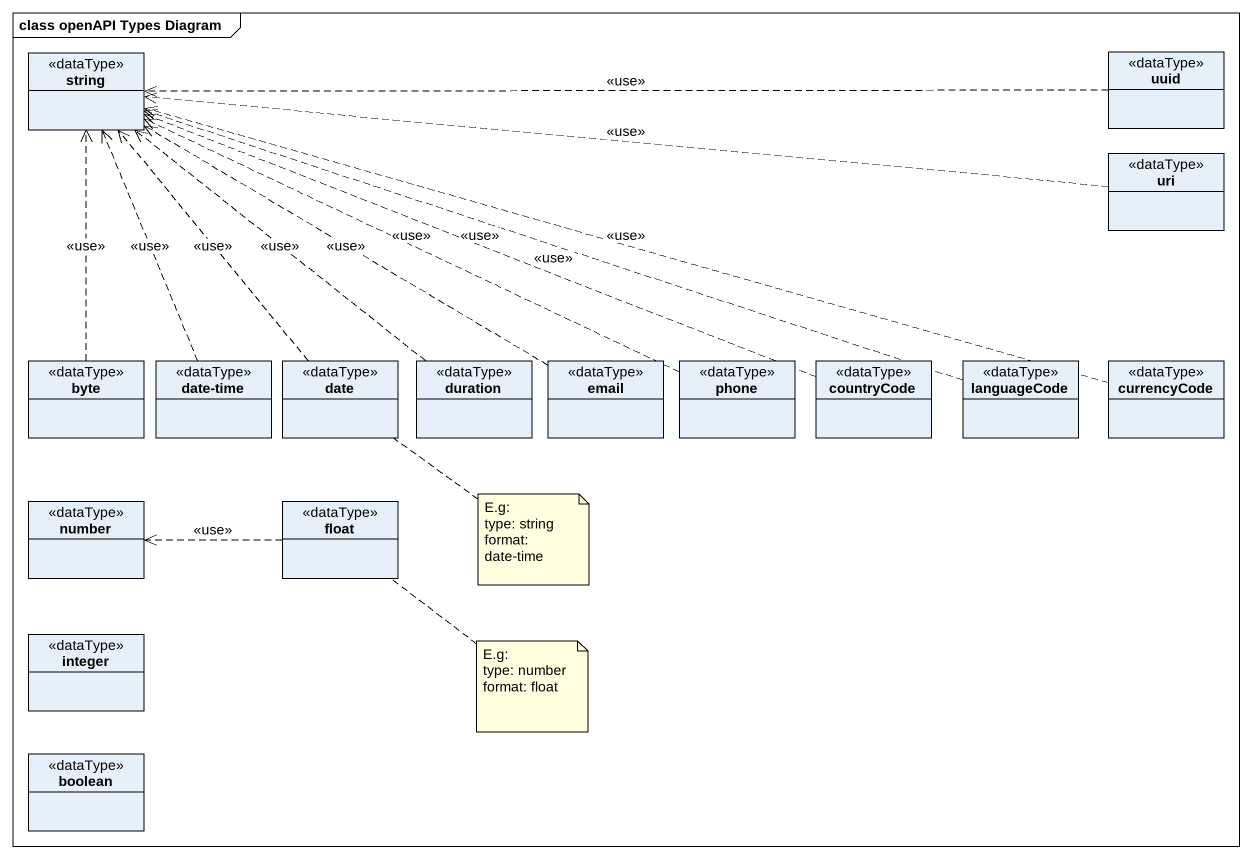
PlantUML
@startuml
mainframe class openAPI Types Diagram
hide circle
hide empty members
class string <<dataType>>
class uuid <<dataType>>
class uri <<dataType>>
class byte <<dataType>>
class "date-time" as date_time <<dataType>>
class date <<dataType>>
class duration <<dataType>>
class email <<dataType>>
class phone <<dataType>>
class countryCode <<dataType>>
class languageCode <<dataType>>
class currencyCode <<dataType>>
class number <<dataType>>
class float <<dataType>>
class integer <<dataType>>
class boolean <<dataType>>
uuid .left.> string : <<use>>
uri .left.> string : <<use>>
byte .up.> string : <<use>>
date_time .up.> string : <<use>>
date .up.> string : <<use>>
duration .up.> string : <<use>>
email .left.> string : <<use>>
phone .left.> string : <<use>>
countryCode .left.> string : <<use>>
languageCode .left.> string : <<use>>
currencyCode .left.> string : <<use>>
float .left.> number : <<use>>
note bottom of date
  E.g:
  type: string
  format: date-time
end note
note bottom of float
  E.g:
  type: number
  format: float
end note
@enduml
